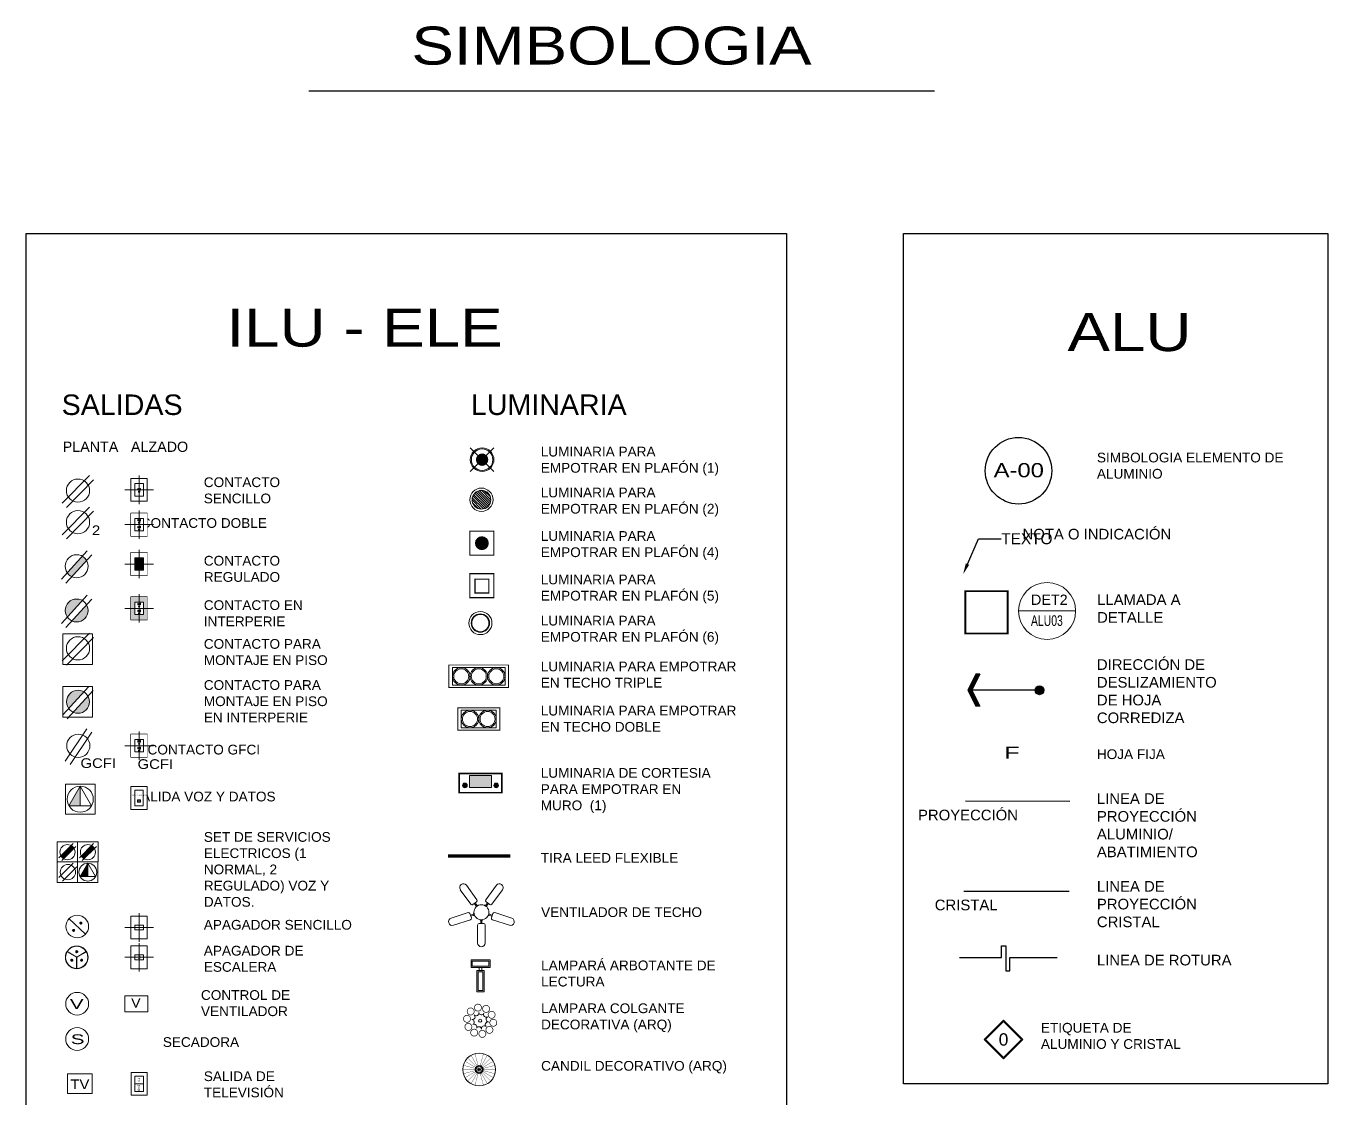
# Model space of a CAD drawing. Header units: metres. Extents: x 1769 to 3632, y 809 to 2652.
# Drawn here: x 1858.61 to 1865.46, y 1706.23 to 1711.87 of the extents above; entities that cross this region are included whole.
import ezdxf
from ezdxf import colors
from ezdxf.entities.mleader import LeaderData, LeaderLine
from ezdxf.enums import TextEntityAlignment as Align
from ezdxf.math import Vec2, Vec3

# ---------------------------------------------------------------- set-up
doc = ezdxf.new("R2010")
doc.units = ezdxf.units.M
doc.header["$LTSCALE"] = 10
doc.linetypes.add('HIDDEN', pattern=[9.525, 6.35, -3.175])
doc.linetypes.add('HIDDEN2', pattern=[4.7625, 3.175, -1.5875])
for name, color, linetype in [('A-ANNO-LABL', 3, 'Continuous'), ('A-ANNO-SIMB-ALU', 136, 'Continuous'), ('A-ANNO-TEXT', 3, 'Continuous'), ('A-PROJ+', 1, 'HIDDEN'), ('A_CRISTAL', 150, 'Continuous')]:
    doc.layers.add(name, color=color, linetype=linetype)
for name, color, linetype, lineweight in [('A-ANNO-SIMB-CALLOUT', 30, 'Continuous', 5), ('A-ANNO-SIMB-ELEC', 162, 'Continuous', 0), ('A-ANNO-SIMB-ETIQ', 144, 'Continuous', 0), ('TEXTO GENERAL', 255, 'Continuous', 0)]:
    doc.layers.add(name, color=color, linetype=linetype, lineweight=lineweight)
doc.styles.add('arial', font='arial.ttf')
doc.styles.add('Arial_3', font='arial.ttf', dxfattribs={"height": 0.05})
doc.styles.add('Arial_4', font='arial.ttf', dxfattribs={"width": 0.7, "height": 0.0625})
doc.styles.add('EJE', font='arial.ttf')
doc.styles.add('SANSERIF', font='sanss___.ttf', dxfattribs={"width": 1.2, "height": 0.15})
doc.styles.add('textos', font='arial.ttf')

# ---------------------------------------------------------------- blocks, each defined once
blk = doc.blocks.new('C2')
for p, q in [((-0.137, -0.11), (0.099, 0.132)), ((-0.1, -0.146), (0.136, 0.095))]:
    blk.add_line(p, q)
blk.add_circle((0, 0), 0.101)
blk = doc.blocks.new('apd')
for p, q in [((-0.115, -0.133), (0.073, 0.148)), ((-0.072, -0.162), (0.117, 0.118))]:
    blk.add_line(p, q)
blk.add_circle((0, 0), 0.101)
blk = doc.blocks.new('A$C433043B1')
blk.add_lwpolyline([(-0.129, -0.092), (0.135, -0.092), (0.135, 0.12), (-0.129, 0.12)], close=True)
at = {"style": 'arial', "width": 1.1}
blk.add_text('TV', height=0.104, rotation=360, dxfattribs=at).set_placement((-0.099, -0.044))
blk = doc.blocks.new('A$C270F3474')
at = {"layer": 'A-ANNO-SIMB-ELEC'}
blk.add_line((-0.0581, -0.0581), (0.0581, 0.0581), dxfattribs=at)
at = {"layer": 'A-ANNO-SIMB-ELEC', "const_width": 0.011}
for points in [[(-0.0326, 0.0271, 1), (-0.0216, 0.0271, 1)], [(0.0189, -0.0271, 1), (0.0299, -0.0271, 1)]]:
    blk.add_lwpolyline(points, format="xyb", close=True, dxfattribs=at)
at = {"layer": 'A-ANNO-SIMB-ELEC'}
blk.add_circle((0, 0), 0.0822, dxfattribs=at)
blk = doc.blocks.new('APAGADOR ESCALERA')
at = {"layer": 'A-ANNO-SIMB-ELEC'}
for p, q in [((-0.0003, 0.0002), (-0.0327, 0.0189)), ((0, 0.0007), (-0.0324, 0.0194)), ((-0.0003, 0.0002), (-0.0003, -0.0377)), ((0, 0.0007), (0.0324, 0.0194)), ((0.0003, 0.0002), (0.0327, 0.0189)), ((0.0003, 0.0002), (0.0003, -0.0377))]:
    blk.add_line(p, q, dxfattribs=at)
at = {"layer": 'A-ANNO-SIMB-ELEC', "const_width": 0.00511}
for points in [[(-0.0026, 0.0192, 1), (0.0026, 0.0192, 1)], [(-0.0153, -0.0118, 1), (-0.0179, -0.0074, 1)], [(0.0179, -0.0074, 1), (0.0153, -0.0118, 1)]]:
    blk.add_lwpolyline(points, format="xyb", close=True, dxfattribs=at)
at = {"layer": 'A-ANNO-SIMB-ELEC'}
for radius in [0.0383, 0.0377]:
    blk.add_circle((0, 0), radius, dxfattribs=at)
blk = doc.blocks.new('CONTROL VENTILADOR')
at = {"layer": 'A-ANNO-SIMB-ELEC'}
blk.add_circle((0, 0), 0.101, dxfattribs=at)
at = {"layer": 'A-ANNO-SIMB-ELEC', "style": 'SANSERIF', "width": 1.5}
blk.add_text('V', height=0.0867, rotation=0, dxfattribs=at).set_placement((0.004, -0.002), align=Align.MIDDLE_CENTER)
blk = doc.blocks.new('SECADORA')
at = {"layer": 'A-ANNO-SIMB-ELEC'}
blk.add_circle((0, 0), 0.101, dxfattribs=at)
at = {"layer": 'A-ANNO-SIMB-ELEC', "style": 'SANSERIF', "width": 1.5}
blk.add_text('S', height=0.0867, rotation=0, dxfattribs=at).set_placement((0.004, -0.002), align=Align.MIDDLE_CENTER)
blk = doc.blocks.new('CONTACTO EXTERIOR')
h = blk.add_hatch(color=256)
h.dxf.hatch_style = 1
h.paths.add_polyline_path([(-0.075, 0.0426, 0.129964), (-0.0862, 0, 0.546922), (0.036, -0.0783)])
h.paths.add_polyline_path([(-0.0436, 0.0744), (0.0704, -0.0498, 0.155084), (0.0862, 0, 0.579348)])
for p, q in [((0.1138, -0.097), (-0.0805, 0.1147)), ((0.0809, -0.1272), (-0.1134, 0.0845))]:
    blk.add_line(p, q)
blk.add_circle((0, 0), 0.0862)
blk = doc.blocks.new('T-ELE-75$0$MEP-CONTACTOS EN PISO')
h = blk.add_hatch(color=256)
h.dxf.hatch_style = 1
h.paths.add_polyline_path([(0.186, 0.105, 0.137566), (0.105, 0.186), (-0.186, -0.105, 0.137555), (-0.105, -0.186)])
for p, q in [((-0.291, 0.288), (0.286, 0.288)), ((-0.291, -0.276), (-0.291, 0.288)), ((-0.24, -0.159), (0.159, 0.24)), ((-0.159, -0.24), (0.24, 0.159)), ((0.286, 0.288), (0.286, -0.276)), ((0.286, -0.276), (-0.291, -0.276))]:
    blk.add_line(p, q)
blk.add_circle((0, 0), 0.213)
blk = doc.blocks.new('T-ELE-75$0$MEP-SALIDA DATOS EN PISO')
blk.add_hatch(color=256).paths.add_polyline_path([(0, 0.199), (0, -0.099), (-0.172, -0.099)])
for p, q in [((0.226, 0.227), (-0.227, 0.227)), ((-0.227, 0.227), (-0.227, -0.227)), ((0.226, -0.227), (0.226, 0.227)), ((-0.227, -0.227), (0.226, -0.227))]:
    blk.add_line(p, q)
for points in [[(0, 0.199), (-0.172, -0.099), (0.172, -0.099)], [(0, 0.199), (0, -0.099), (-0.172, -0.099)]]:
    blk.add_lwpolyline(points, close=True)
blk.add_circle((0, 0), 0.199)
blk = doc.blocks.new('SET')
at = {"layer": 'A-ANNO-SIMB-ELEC'}
for p, q in [((2265.1457, 1231.2585), (2265.2825, 1231.2585)), ((2265.1457, 1231.1509), (2265.1457, 1231.2585)), ((2265.1551, 1231.1766), (2265.2305, 1231.2521)), ((2265.1743, 1231.1574), (2265.2497, 1231.2329)), ((2265.2534, 1231.1509), (2265.1457, 1231.1509))]:
    blk.add_line(p, q, dxfattribs=at)
blk.add_ellipse((2265.2024, 1231.2048), major_axis=(0.0285, 0.0285), ratio=1, start_param=5.497787, end_param=11.780972, dxfattribs=at)
for name, p, xscale, yscale, zscale, rotation in [('T-ELE-75$0$MEP-CONTACTOS EN PISO', (2265.2001, 1231.3101), 0.1866455036059103, 0.1866455036059103, 0.1866455036059103, 0.002328767907075294), ('T-ELE-75$0$MEP-CONTACTOS EN PISO', (2265.3076, 1231.31), 0.1862989602048621, 0.1862989602048621, 0.1862989602048621, 0.002328767907075418), ('T-ELE-75$0$MEP-SALIDA DATOS EN PISO', (2265.3072, 1231.2047), 0.2370587145723445, 0.2370587145723445, 0.2370587145723445, 0.002328767907076469)]:
    blk.add_blockref(name, p, dxfattribs=dict(at, xscale=xscale, yscale=yscale, zscale=zscale, rotation=rotation))
blk = doc.blocks.new('CO1209BBNA')
h = blk.add_hatch()
h.set_pattern_fill('ANSI31', color=256, scale=0.15)
h.set_pattern_definition([(45, (0, 0), (-0.013258252, 0.013258252), [])])
h.paths.add_polyline_path([(-2.559, 24.169, 1), (-2.768, 24.169, 1)])
for radius in [0.129, 0.104]:
    blk.add_circle((-2.664, 24.169), radius)
blk = doc.blocks.new('RE 1044')
h = blk.add_hatch(color=256)
edge = h.paths.add_edge_path()
edge.add_arc((0, 0), 0.111, 0, 360)
edge = h.paths.add_edge_path(flags=17)
edge.add_arc((0, 0), 0.101, 0, 360)
h = blk.add_hatch(color=256)
edge = h.paths.add_edge_path()
edge.add_arc((0, 0), 0.0584, 270, 630)
for p, q in [((0.111, -0.111), (-0.111, 0.111)), ((-0.111, -0.111), (0.111, 0.111))]:
    blk.add_line(p, q)
for radius in [0.111, 0.101]:
    blk.add_circle((0, 0), radius)
blk = doc.blocks.new('venTecho')
at = {"color": 122}
for p, q in [((-0.298, 0.538), (-0.089, 0.25)), ((0.298, 0.538), (0.089, 0.25)), ((-0.42, 0.45), (-0.211, 0.162)), ((0.42, 0.45), (0.211, 0.162)), ((-0.096, 0.208), (-0.169, 0.156)), ((-0.141, 0.175), (-0.102, 0.121)), ((-0.123, 0.189), (-0.083, 0.134)), ((-0.111, 0.114), (-0.074, 0.141)), ((-0.106, 0.107), (-0.111, 0.114)), ((-0.069, 0.133), (-0.074, 0.141)), ((0.069, 0.133), (0.074, 0.141)), ((0.074, 0.141), (0.111, 0.114)), ((0.123, 0.189), (0.083, 0.134)), ((0.169, 0.156), (0.096, 0.208)), ((0.141, 0.175), (0.102, 0.121)), ((0.106, 0.107), (0.111, 0.114)), ((-0.604, -0.117), (-0.266, -0.007)), ((-0.558, -0.26), (-0.219, -0.15)), ((-0.228, -0.027), (-0.2, -0.112)), ((-0.217, -0.059), (-0.153, -0.038)), ((-0.211, -0.08), (-0.146, -0.059)), ((-0.148, -0.025), (-0.157, -0.027)), ((-0.143, -0.07), (-0.157, -0.027)), ((-0.134, -0.067), (-0.143, -0.07)), ((-0.075, -0.611), (-0.075, -0.255)), ((-0.045, -0.225), (0.045, -0.225)), ((-0.023, -0.149), (-0.023, -0.157)), ((0.023, -0.157), (-0.023, -0.157)), ((-0.011, -0.225), (-0.011, -0.157)), ((0.011, -0.225), (0.011, -0.157)), ((0.023, -0.149), (0.023, -0.157)), ((0.075, -0.611), (0.075, -0.255)), ((0.134, -0.067), (0.143, -0.07)), ((0.157, -0.027), (0.143, -0.07)), ((0.211, -0.08), (0.146, -0.059)), ((0.148, -0.025), (0.157, -0.027)), ((0.217, -0.059), (0.153, -0.038)), ((0.2, -0.112), (0.228, -0.027)), ((0.558, -0.26), (0.219, -0.15)), ((0.604, -0.117), (0.266, -0.007))]:
    blk.add_line(p, q, dxfattribs=at)
blk.add_circle((0, 0), 0.15, dxfattribs=at)
for centre, radius, start, end in [((-0.359, 0.494), 0.075, 36, 216), ((0.359, 0.494), 0.075, 324, 144), ((-0.186, 0.18), 0.03, 216, 306), ((-0.113, 0.233), 0.03, 306, 36), ((0.113, 0.233), 0.03, 144, 234), ((0.186, 0.18), 0.03, 234, 324), ((-0.581, -0.189), 0.075, 108, 288), ((-0.256, -0.036), 0.03, 18, 108), ((-0.229, -0.122), 0.03, 288, 18), ((-0.045, -0.255), 0.03, 90, 180), ((0.045, -0.255), 0.03, 0, 90), ((0.229, -0.122), 0.03, 162, 252), ((0.256, -0.036), 0.03, 72, 162), ((0.581, -0.189), 0.075, 252, 72), ((0, -0.611), 0.075, 180, 0)]:
    blk.add_arc(centre, radius, start, end, dxfattribs=at)
blk = doc.blocks.new('arbotante lectura')
h = blk.add_hatch(color=256)
h.dxf.hatch_style = 1
h.paths.add_polyline_path([(-0.05, -0.04), (0.05, -0.04), (0.05, 0), (-0.05, 0)])
h.paths.add_polyline_path([(-0.0435, -0.0335), (0.0435, -0.0335), (0.0435, -0.0066), (-0.0435, -0.0066)], flags=16)
h = blk.add_hatch(color=256)
h.dxf.hatch_style = 1
h.paths.add_polyline_path([(-0.0123, -0.0633), (0.0121, -0.0633), (0.0121, -0.1621), (-0.0123, -0.1621)], flags=16)
h.paths.add_polyline_path([(-0.0189, -0.0568), (0.0187, -0.0568), (0.0187, -0.1687), (-0.0189, -0.1687)])
for points in [[(-0.05, -0.04), (0.05, -0.04), (0.05, 0), (-0.05, 0)], [(-0.0435, -0.0335), (0.0435, -0.0335), (0.0435, -0.0066), (-0.0435, -0.0066)], [(-0.0189, -0.0568), (0.0187, -0.0568), (0.0187, -0.1687), (-0.0189, -0.1687)], [(-0.0123, -0.0633), (0.0121, -0.0633), (0.0121, -0.1621), (-0.0123, -0.1621)], [(-0.0067, -0.04), (0.0068, -0.04), (0.0068, -0.057), (-0.0067, -0.057)]]:
    blk.add_lwpolyline(points, close=True)
blk = doc.blocks.new('A$C21397824')
at = {"const_width": 0.005}
for points in [[(-0.0589, 0.054, -1), (-0.0585, 0.1068, -1)], [(-0.0002, 0.0707, -1), (0.0002, 0.1235, -1)], [(0.0585, 0.054, -1), (0.0589, 0.1068, -1)], [(-0.0952, 0.0041, -1), (-0.0948, 0.0569, -1)], [(0.0925, 0.0033, -1), (0.0929, 0.0561, -1)], [(-0.0948, -0.0577, 1), (-0.0952, -0.0049, 1)], [(-0.0589, -0.1076, -1), (-0.0585, -0.0548, -1)], [(-0.0002, -0.1267, -1), (0.0002, -0.0739, -1)], [(0.0589, -0.1076, 1), (0.0585, -0.0548, 1)], [(0.0952, -0.0577, 1), (0.0948, -0.0049, 1)]]:
    blk.add_lwpolyline(points, format="xyb", close=True, dxfattribs=at)
blk.add_circle((0, 0), 0.0119)
for centre, radius, start, end in [((-0.0528, 0.038), 0.0202, 249.96154, 38.03846), ((-0.0644, -0.0004), 0.0199, 285.20869, 76.43502), ((-0.0203, 0.062), 0.0203, 214.86223, 1.13777), ((0.0201, 0.0613), 0.0201, 179.3524, 326.92313), ((0.0525, 0.0378), 0.0201, 141.07687, 288.6476), ((0.0656, -0.0004), 0.0203, 106.86223, 253.13777), ((-0.0532, -0.039), 0.0203, 323.17814, 108.82186), ((-0.0203, -0.0629), 0.0203, 359.17814, 144.82186), ((0.0199, -0.0617), 0.0199, 31.56498, 182.79131), ((0.0528, -0.0388), 0.0202, 69.96154, 218.03846)]:
    blk.add_arc(centre, radius, start, end)
blk = doc.blocks.new('LUM')
h = blk.add_hatch()
h.set_pattern_fill('ANGLE', color=30, angle=9.0659)
h.set_pattern_definition([(360, (-18.323, 12.389), (4e-15, 6.985), [5.08, -1.905]), (90, (-18.323, 12.389), (-6.985, 5e-15), [5.08, -1.905])])
h.paths.add_polyline_path([(-0.097, 0, 1), (0.097, 0, 1)])
h.paths.add_polyline_path([(0.09, 0, -1), (-0.09, 0, -1)], flags=16)
h = blk.add_hatch(color=256)
h.dxf.hatch_style = 1
h.paths.add_polyline_path([(-0.097, 0, 1), (0.097, 0, 1)])
h.paths.add_polyline_path([(0.09, 0, -1), (-0.09, 0, -1)], flags=16)
for radius in [0.122, 0.0966, 0.0905]:
    blk.add_circle((0, 0), radius)
blk = doc.blocks.new('OU2009BC')
for points in [[(-0.312, -0.126, 1), (-0.231, -0.126, 1)], [(0.312, -0.126, -1), (0.231, -0.126, -1)]]:
    blk.add_hatch(color=256).paths.add_polyline_path(points)
h = blk.add_hatch(color=256)
h.set_gradient(color1=(16, 86, 137), one_color=1, tint=1, name='HEMISPHERICAL')
h.paths.add_polyline_path([(0.192, -0.091), (-0.192, -0.091), (-0.192, -0.298), (0.192, -0.298)])
at = {"const_width": 0.027}
blk.add_lwpolyline([(-0.372, 0), (0.372, 0), (0.372, -0.333), (-0.372, -0.333)], close=True, dxfattribs=at)
blk.add_lwpolyline([(-0.192, -0.091), (0.192, -0.091), (0.192, -0.298), (-0.192, -0.298)], close=True)
for centre in [(-0.272, -0.126), (0.272, -0.126)]:
    blk.add_circle(centre, 0.0405)
blk = doc.blocks.new('L3')
at = {"const_width": 0.01}
blk.add_lwpolyline([(195.864, -63.34), (196.492, -63.34), (196.492, -63.577), (195.864, -63.577)], close=True, dxfattribs=at)
blk.add_lwpolyline([(195.901, -63.366), (196.455, -63.366), (196.455, -63.551), (195.901, -63.551)], close=True)
for centre, radius in [((195.994, -63.459), 0.0923), ((195.994, -63.459), 0.0793), ((196.178, -63.459), 0.0923), ((196.178, -63.459), 0.0793), ((196.363, -63.459), 0.0923), ((196.363, -63.459), 0.0793)]:
    blk.add_circle(centre, radius)
blk = doc.blocks.new('L2')
at = {"const_width": 0.01}
blk.add_lwpolyline([(195.346, -63.34), (195.789, -63.34), (195.789, -63.577), (195.346, -63.577)], close=True, dxfattribs=at)
blk.add_lwpolyline([(195.383, -63.366), (195.752, -63.366), (195.752, -63.551), (195.383, -63.551)], close=True)
for centre, radius in [((195.475, -63.459), 0.0923), ((195.475, -63.459), 0.0793), ((195.66, -63.459), 0.0923), ((195.66, -63.459), 0.0793)]:
    blk.add_circle(centre, radius)
blk = doc.blocks.new('LAMDEC02')
at = {"linetype": 'Continuous', "const_width": 0.002}
for points in [[(130.8884, 1.6488), (131.051, 1.4862)], [(130.8884, 1.4862), (131.051, 1.6488)], [(130.9122, 1.6671), (131.0272, 1.4679)], [(130.9122, 1.4679), (131.0272, 1.6671)], [(130.94, 1.6786), (130.9995, 1.4564)], [(130.94, 1.4564), (130.9995, 1.6786)], [(130.8547, 1.5675), (131.0847, 1.5675)], [(130.8547, 1.5675), (131.0847, 1.5675)], [(130.8586, 1.5377), (131.0808, 1.5973)], [(130.8586, 1.5973), (131.0808, 1.5377)], [(130.8701, 1.51), (131.0693, 1.625)], [(130.8701, 1.625), (131.0693, 1.51)]]:
    blk.add_lwpolyline(points, dxfattribs=at)
at = {"linetype": 'Continuous'}
for radius in [0.115, 0.0275, 0.0225]:
    blk.add_circle((130.9697, 1.5675), radius, dxfattribs=at)
blk = doc.blocks.new('TOMACORRIENTE DUPLEX')
at = {"linetype": 'ByBlock', "ltscale": 0.02}
blk.add_lwpolyline([(0.06, -0.043), (0.06, 0.043), (-0.06, 0.043), (-0.06, -0.043)], close=True, dxfattribs=at)
blk.add_wipeout([(0.06, -0.043), (0.06, 0.043), (-0.06, 0.043), (-0.06, -0.043)], dxfattribs=at)
at = {"color": 8, "linetype": 'HIDDEN', "ltscale": 0.005}
for p, q in [((0, -0.075), (0, 0.075)), ((0.075, 0), (-0.075, 0))]:
    blk.add_line(p, q, dxfattribs=at)
at = {"linetype": 'ByBlock', "ltscale": 0.02}
for p, q in [((-0.028, 0.003), (-0.0252, 0.003)), ((-0.028, -0.003), (-0.028, 0.003)), ((0.0077, 0.003), (0.0105, 0.003)), ((0.0077, -0.003), (0.0077, 0.003)), ((-0.028, -0.003), (-0.0252, -0.003)), ((0.0077, -0.003), (0.0105, -0.003))]:
    blk.add_line(p, q, dxfattribs=at)
for points in [[(-0.033, -0.0235), (0.033, -0.0235), (0.033, 0.0235), (-0.033, 0.0235)], [(-0.0174, 0.0075), (-0.0174, 0.005), (-0.0081, 0.005), (-0.0081, 0.0075)], [(0.0183, 0.0075), (0.0183, 0.005), (0.0276, 0.005), (0.0276, 0.0075)], [(-0.0164, -0.0075), (-0.0164, -0.005), (-0.0091, -0.005), (-0.0091, -0.0075)], [(0.0193, -0.0075), (0.0193, -0.005), (0.0266, -0.005), (0.0266, -0.0075)]]:
    blk.add_lwpolyline(points, close=True, dxfattribs=at)
for centre in [(-0.0252, 0), (0.0105, 0)]:
    blk.add_arc(centre, 0.003, 270, 90, dxfattribs=at)
blk = doc.blocks.new('CONTACTO SENCILLO')
at = {"linetype": 'ByBlock', "ltscale": 0.02}
blk.add_wipeout([(2262.591, 1234.8437), (2262.677, 1234.8437), (2262.677, 1234.7237), (2262.591, 1234.7237)], dxfattribs=at).translate(0, 0, 0)
at = {"color": 8, "linetype": 'HIDDEN', "ltscale": 0.005}
for p, q in [((2262.634, 1234.8587, 0), (2262.634, 1234.7087, 0)), ((2262.559, 1234.7837, 0), (2262.709, 1234.7837, 0))]:
    blk.add_line(p, q, dxfattribs=at)
at = {"linetype": 'ByBlock', "ltscale": 0.02}
for p, q in [((2262.631, 1234.7717, 0), (2262.631, 1234.7745, 0)), ((2262.631, 1234.7717, 0), (2262.637, 1234.7717, 0)), ((2262.637, 1234.7717, 0), (2262.637, 1234.7745, 0))]:
    blk.add_line(p, q, dxfattribs=at)
at = {"linetype": 'ByBlock', "ltscale": 0.02, "elevation": 0}
for points in [[(2262.591, 1234.8437), (2262.677, 1234.8437), (2262.677, 1234.7237), (2262.591, 1234.7237)], [(2262.6105, 1234.7507), (2262.6105, 1234.8167), (2262.6575, 1234.8167), (2262.6575, 1234.7507)], [(2262.6265, 1234.7833), (2262.6289, 1234.7833), (2262.6289, 1234.7906), (2262.6265, 1234.7906)], [(2262.6415, 1234.7823), (2262.639, 1234.7823), (2262.639, 1234.7916), (2262.6415, 1234.7916)]]:
    blk.add_lwpolyline(points, close=True, dxfattribs=at)
at = {"linetype": 'ByBlock', "ltscale": 0.02}
blk.add_arc((2262.634, 1234.7745, 0), 0.003, 360, 180, dxfattribs=at)
blk = doc.blocks.new('APAGADOR SENCILLO')
at = {"linetype": 'ByBlock', "ltscale": 0.02}
blk.add_wipeout([(2225.1391, 1005.2457), (2225.2251, 1005.2457), (2225.2251, 1005.1257), (2225.1391, 1005.1257)], dxfattribs=at).translate(0, 0, 0)
at = {"color": 8, "linetype": 'HIDDEN', "ltscale": 0.005}
for p, q in [((2225.1821, 1005.2607, 0), (2225.1821, 1005.1107, 0)), ((2225.1071, 1005.1857, 0), (2225.2571, 1005.1857, 0))]:
    blk.add_line(p, q, dxfattribs=at)
at = {"linetype": 'ByBlock', "ltscale": 0.02, "elevation": 0}
for points in [[(2225.1391, 1005.2457), (2225.2251, 1005.2457), (2225.2251, 1005.1257), (2225.1391, 1005.1257)], [(2225.1586, 1005.1727), (2225.1586, 1005.1987), (2225.2056, 1005.1987), (2225.2056, 1005.1727)]]:
    blk.add_lwpolyline(points, close=True, dxfattribs=at)
blk = doc.blocks.new('SALIDA TV')
blk.add_wipeout([(128.1849, -3.8585), (128.3049, -3.8585), (128.3049, -3.9435), (128.1849, -3.9435)])
blk.add_line((128.2449, -3.9234), (128.2449, -3.8785))
for points in [[(128.1849, -3.9435), (128.1849, -3.8585), (128.3049, -3.8585), (128.3049, -3.9435)], [(128.2041, -3.8785), (128.2857, -3.8785), (128.2857, -3.9234), (128.2041, -3.9234)]]:
    blk.add_lwpolyline(points, close=True)
at = {"style": 'arial'}
for s, p in [('TV', (128.2141, -3.908)), ('DVD', (128.2501, -3.908))]:
    blk.add_text(s, height=0.01158, dxfattribs=at).set_placement(p)
blk = doc.blocks.new('CONTACTO REGULADO')
at = {"layer": 'A-ANNO-SIMB-ELEC'}
h = blk.add_hatch(color=256, dxfattribs=at)
h.dxf.hatch_style = 1
h.paths.add_polyline_path([(2262.3411, 1234.7748, 0.131819), (2262.3191, 1234.797), (2262.2393, 1234.7101, 0.131819), (2262.2634, 1234.6901)])
for p, q in [((2262.209, 1234.677, 0), (2262.3449, 1234.8252, 0)), ((2262.232, 1234.6559, 0), (2262.368, 1234.8041, 0))]:
    blk.add_line(p, q, dxfattribs=at)
blk.add_circle((2262.2886, 1234.7449, 0), 0.0604, dxfattribs=at)
blk = doc.blocks.new('CONT REGULADO ALZ')
at = {"layer": 'A-ANNO-SIMB-ELEC', "xscale": -1, "rotation": 270}
blk.add_blockref('TOMACORRIENTE DUPLEX', (2262.6176, 1234.7565, 0), dxfattribs=at)
at = {"layer": 'A-ANNO-SIMB-ELEC'}
h = blk.add_hatch(color=256, dxfattribs=at)
h.dxf.hatch_style = 1
h.paths.add_polyline_path([(2262.6411, 1234.7895), (2262.5941, 1234.7895), (2262.5941, 1234.7235), (2262.6411, 1234.7235)])
h.paths.add_polyline_path([(2262.6251, 1234.7483), (2262.6251, 1234.739), (2262.6226, 1234.739), (2262.6226, 1234.7483)], flags=16)
h.paths.add_polyline_path([(2262.6206, 1234.7642), (2262.6146, 1234.7642), (2262.6146, 1234.767, -1), (2262.6206, 1234.767)], flags=16)
h.paths.add_polyline_path([(2262.6251, 1234.7747), (2262.6226, 1234.7747), (2262.6226, 1234.7841), (2262.6251, 1234.7841)], flags=16)
h.paths.add_polyline_path([(2262.6126, 1234.7473), (2262.6126, 1234.74), (2262.6101, 1234.74), (2262.6101, 1234.7473)], flags=16)
h.paths.add_polyline_path([(2262.6126, 1234.7757), (2262.6101, 1234.7757), (2262.6101, 1234.7831), (2262.6126, 1234.7831)], flags=16)
h.paths.add_polyline_path([(2262.6206, 1234.7312), (2262.6206, 1234.7284), (2262.6146, 1234.7284), (2262.6146, 1234.7312, -1)], flags=16)
blk = doc.blocks.new('CONTACTO EXTERIOR ALZ')
at = {"layer": 'A-ANNO-SIMB-ELEC', "xscale": -1, "rotation": 270}
blk.add_blockref('TOMACORRIENTE DUPLEX', (2262.6176, 1234.5231, 0), dxfattribs=at)
at = {"layer": 'A-ANNO-SIMB-ELEC'}
h = blk.add_hatch(color=256, dxfattribs=at)
h.dxf.hatch_style = 1
h.paths.add_polyline_path([(2262.6606, 1234.5831), (2262.5746, 1234.5831), (2262.5746, 1234.4631), (2262.6606, 1234.4631)])
h.paths.add_polyline_path([(2262.5941, 1234.4901), (2262.5941, 1234.5561), (2262.6411, 1234.5561), (2262.6411, 1234.4901)], flags=16)
h.paths.add_polyline_path([(2262.6206, 1234.495), (2262.6146, 1234.495), (2262.6146, 1234.4979, -1), (2262.6206, 1234.4979)], flags=0)
h.paths.add_polyline_path([(2262.6251, 1234.5056), (2262.6226, 1234.5056), (2262.6226, 1234.5149), (2262.6251, 1234.5149)], flags=0)
h.paths.add_polyline_path([(2262.6126, 1234.5066), (2262.6101, 1234.5066), (2262.6101, 1234.5139), (2262.6126, 1234.5139)], flags=0)
h.paths.add_polyline_path([(2262.6206, 1234.5308), (2262.6146, 1234.5308), (2262.6146, 1234.5336, -1), (2262.6206, 1234.5336)], flags=0)
h.paths.add_polyline_path([(2262.6251, 1234.5413), (2262.6226, 1234.5413), (2262.6226, 1234.5507), (2262.6251, 1234.5507)], flags=0)
h.paths.add_polyline_path([(2262.6126, 1234.5423), (2262.6101, 1234.5423), (2262.6101, 1234.5497), (2262.6126, 1234.5497)], flags=0)
blk = doc.blocks.new('CONT PISO')
at = {"layer": 'A-ANNO-SIMB-ELEC', "elevation": 0}
blk.add_lwpolyline([(2262.2168, 1234.389), (2262.3723, 1234.389), (2262.3723, 1234.2288), (2262.2168, 1234.2288)], close=True, dxfattribs=at)
at = {"layer": 'A-ANNO-SIMB-ELEC', "xscale": 0.6042367477575136, "yscale": 0.6042367477575136, "zscale": 0.6042367477575136}
blk.add_blockref('C2', (2262.2959, 1234.313, 0), dxfattribs=at)
blk = doc.blocks.new('CONT PISO EXT')
at = {"layer": 'A-ANNO-SIMB-ELEC', "elevation": 0}
blk.add_lwpolyline([(2262.2167, 1234.1118), (2262.3723, 1234.1118), (2262.3723, 1233.9517), (2262.2167, 1233.9517)], close=True, dxfattribs=at)
at = {"layer": 'A-ANNO-SIMB-ELEC', "xscale": -0.7, "yscale": 0.7, "zscale": 0.7, "rotation": 3.714455143466466e-07}
blk.add_blockref('CONTACTO EXTERIOR', (2262.296, 1234.0318, 0), dxfattribs=at)
blk = doc.blocks.new('salida tel')
blk.add_wipeout([(122.1231, -16.7556), (122.2081, -16.7556), (122.2081, -16.8756), (122.1231, -16.8756)])
for points in [[(122.1231, -16.7556), (122.2081, -16.7556), (122.2081, -16.8756), (122.1231, -16.8756)], [(122.1881, -16.7748), (122.1881, -16.8565), (122.1432, -16.8565), (122.1432, -16.7748)]]:
    blk.add_lwpolyline(points, close=True)
at = {"elevation": 0}
for points in [[(122.1581, -16.8251), (122.1581, -16.8378), (122.1732, -16.8378), (122.1732, -16.8251)], [(122.1581, -16.8251), (122.1581, -16.8378), (122.1613, -16.8378), (122.1613, -16.8251)], [(122.1732, -16.8251), (122.1732, -16.8378), (122.17, -16.8378), (122.17, -16.8251)]]:
    blk.add_lwpolyline(points, close=True, dxfattribs=at)
at = {"style": 'arial'}
blk.add_text('VOZ Y DATOS', height=0.008107, rotation=360, dxfattribs=at).set_placement((122.1297, -16.8054, 0))
blk = doc.blocks.new('PLAFON')
at = {"layer": 'A-ANNO-SIMB-ELEC', "linetype": 'ByBlock'}
h = blk.add_hatch(color=256, dxfattribs=at)
edge = h.paths.add_edge_path()
edge.add_arc((2264.4207, 1234.8661), 0.0365, 270, 630)
at = {"layer": 'A-ANNO-SIMB-ELEC', "linetype": 'ByBlock', "const_width": 0.006}
blk.add_lwpolyline([(2264.3575, 1234.9293), (2264.3575, 1234.803), (2264.4838, 1234.803), (2264.4838, 1234.9293)], close=True, dxfattribs=at)
blk = doc.blocks.new('DESLIZ HOJA ALUÇ')
h = blk.add_hatch(color=256)
edge = h.paths.add_edge_path()
edge.add_line((2267.3537, 1234.0692), (2267.3537, 1234.1157))
edge.add_ellipse((2267.3537, 1234.0925), major_axis=(-0.0164, 0.0164), ratio=1, start_angle=135, end_angle=315, ccw=False)
edge = h.paths.add_edge_path()
edge.add_line((2267.3537, 1234.1157), (2267.3537, 1234.0692))
edge.add_ellipse((2267.3537, 1234.0925), major_axis=(-0.0164, -0.0164), ratio=1, start_angle=-135, end_angle=45, ccw=False)
for p, q in [((2267.0197, 1234.1769), (2266.9775, 1234.0925)), ((2267.0408, 1234.1769), (2266.9986, 1234.0925)), ((2267.0408, 1234.1769), (2267.0197, 1234.1769)), ((2267.354, 1234.0925), (2266.9762, 1234.0925)), ((2266.9775, 1234.0925), (2267.0197, 1234.0081)), ((2266.9986, 1234.0925), (2267.0408, 1234.0081)), ((2267.0408, 1234.0081), (2267.0197, 1234.0081))]:
    blk.add_line(p, q)
blk.add_circle((2267.3537, 1234.0925), 0.0233)
for points in [[(2267.0408, 1234.1769), (2266.9986, 1234.0925), (2267.0197, 1234.1769), (2266.9775, 1234.0925)], [(2267.0408, 1234.0081), (2266.9986, 1234.0925), (2267.0197, 1234.0081), (2266.9775, 1234.0925)]]:
    blk.add_solid(points)
blk = doc.blocks.new('VIDRIO')
blk.add_wipeout([(-0.125, 0.212), (-0.337, 0), (-0.125, -0.212), (0.087, 0)])
for points in [[(-0.125, 0.212), (-0.337, 0), (-0.125, -0.212), (0.087, 0)], [(-0.125, 0.198), (-0.323, 0), (-0.125, -0.198), (0.073, 0)]]:
    blk.add_lwpolyline(points, close=True)
at = {"style": 'arial'}
blk.add_attdef('0', text='', height=0.136, dxfattribs=at).set_placement((-0.125, 0), align=Align.MIDDLE_CENTER)
blk = doc.blocks.new('Vista de diseño - Llamada métrica-1141-ALU402 - PLANTA AMPLIACIÓN BARANDAL')
at = {"layer": 'A-ANNO-SIMB-CALLOUT'}
blk.add_line((-0.006, 0), (0.006, 0), dxfattribs=at)
for start, end in [(360, 180), (180, 360)]:
    blk.add_arc((0, 0), 0.006, start, end, dxfattribs=at)

msp = doc.modelspace()

# ---------------------------------------------------------------- linework, layer by layer
msp.add_lwpolyline([(1860.1008, 1711.5342), (1863.3916, 1711.5342)])
for points in [[(1858.6132, 1710.7837), (1862.6136, 1710.7837), (1862.6136, 1700.9174), (1858.6132, 1700.9174)], [(1863.229, 1710.7837), (1865.4622, 1710.7837), (1865.4622, 1706.3108), (1863.229, 1706.3108)]]:
    msp.add_lwpolyline(points, close=True)
at = {"layer": 'A-ANNO-LABL'}
msp.add_lwpolyline([(1863.5246, 1706.9744), (1863.7439, 1706.9744), (1863.7439, 1707.0354), (1863.7682, 1707.0354), (1863.7682, 1706.9041), (1863.7885, 1706.9041), (1863.7885, 1706.9744), (1864.0379, 1706.9744)], dxfattribs=at)
at = {"layer": 'A-ANNO-SIMB-ALU'}
msp.add_circle((1863.8344, 1709.5352, 0), 0.175, dxfattribs=at)
at = {"layer": 'A-ANNO-SIMB-CALLOUT', "linetype": 'HIDDEN2', "ltscale": 0.01, "const_width": 0.01}
msp.add_lwpolyline([(1863.777, 1708.9019), (1863.5548, 1708.9019), (1863.5548, 1708.679), (1863.777, 1708.679)], close=True, dxfattribs=at)
at = {"layer": 'A-ANNO-SIMB-ELEC', "linetype": 'ByBlock', "const_width": 0.006}
msp.add_lwpolyline([(1860.9482, 1708.9936), (1860.9482, 1708.8673), (1861.0744, 1708.8673), (1861.0744, 1708.9936)], close=True, dxfattribs=at)
at = {"layer": 'A-ANNO-SIMB-ELEC', "linetype": 'ByBlock', "const_width": 0.006, "elevation": 0}
msp.add_lwpolyline([(1860.9747, 1708.9651), (1860.9747, 1708.8919), (1861.0479, 1708.8919), (1861.0479, 1708.9651)], close=True, dxfattribs=at)
at = {"layer": 'A-ANNO-SIMB-ELEC', "linetype": 'HIDDEN2', "ltscale": 0.01, "const_width": 0.0175, "elevation": 0, "flags": 128}
msp.add_lwpolyline([(1860.8337, 1707.5091), (1861.1617, 1707.5091)], dxfattribs=at)
at = {"layer": 'A-ANNO-SIMB-ELEC', "elevation": 0}
msp.add_lwpolyline([(1859.1334, 1706.6888), (1859.1334, 1706.7738), (1859.2534, 1706.7738), (1859.2534, 1706.6888)], close=True, dxfattribs=at)
at = {"layer": 'A-PROJ+', "linetype": 'HIDDEN', "ltscale": 0.01}
msp.add_line((1864.1037, 1707.7955), (1863.5556, 1707.7972), dxfattribs=at)
at = {"layer": 'A_CRISTAL', "ltscale": 0.03, "elevation": 0}
msp.add_lwpolyline([(1863.5458, 1707.3243), (1864.1001, 1707.3243)], dxfattribs=at)

# ---------------------------------------------------------------- block references
at = {"layer": 'A-ANNO-SIMB-ALU'}
msp.add_blockref('DESLIZ HOJA ALUÇ', (-403.4094, 474.288), dxfattribs=at)
at = {"layer": 'A-ANNO-SIMB-CALLOUT', "xscale": 24.99999999999999, "yscale": 24.99999999999999, "zscale": 24.99999999999999}
msp.add_blockref('Vista de diseño - Llamada métrica-1141-ALU402 - PLANTA AMPLIACIÓN BARANDAL', (1863.9845, 1708.7976), dxfattribs=at)
at = {"layer": 'A-ANNO-SIMB-ELEC'}
for name, p, xscale, yscale, zscale in [('RE 1044', (1861.0124, 1709.5934, 0), 0.5599999999999999, 0.5599999999999999, 0.5599999999999999), ('C2', (1858.8865, 1709.4307, 0), 0.6042367477575136, 0.6042367477575136, 0.6042367477575136), ('C2', (1858.8865, 1709.2647, 0), 0.6042367477575136, 0.6042367477575136, 0.6042367477575136), ('LUM', (1861.0033, 1708.7339, 0), 0.5, 0.5, 0.5), ('L3', (1762.9058, 1740.1832, 0), 0.5, 0.5, 0.5), ('L2', (1763.2111, 1739.9587, 0), 0.5, 0.5, 0.5), ('apd', (1858.8882, 1708.0882, 0), 0.6041700000492088, 0.6041700000492088, 0.6041700000492088), ('venTecho', (1861.0087, 1707.2126, 0), 0.2639622283572418, 0.2639622283572418, 0.2639622283572418), ('SECADORA', (1858.8822, 1706.546, -117.782), 0.5949999999999982, 0.5949999999999982, 0.5949999999999982), ('LAMDEC02', (1762.7866, 1705.21), 0.7498719956956316, 0.7498719956956316, 0.7498719956956316), ('A$C433043B1', (1858.8949, 1706.3036, 0), 0.4899999999999999, 0.4899999999999999, 0.4899999999999999)]:
    msp.add_blockref(name, p, dxfattribs=dict(at, xscale=xscale, yscale=yscale, zscale=zscale))
for name, p, xscale, yscale, zscale, rotation in [('CO1209BBNA', (1872.4631, 1710.6453, 0), 0.4739203525909037, 0.4739203525909037, 0.4739203525909037, 90.00000037144544), ('CONTACTO EXTERIOR', (1858.8792, 1708.8001, 0), -0.7, 0.7, 0.7, 3.714455143466466e-07), ('T-ELE-75$0$MEP-SALIDA DATOS EN PISO', (1858.8985, 1707.8074), 0.3450813078705297, 0.3450813078705297, 0.3450813078705297, 0.002328767907076469), ('A$C270F3474', (1858.8827, 1707.1375, 0), 0.7250137278934204, 0.7250137278934204, 0.7250137278934204, 91.81536828499158), ('APAGADOR ESCALERA', (1858.8799, 1706.9754, 0), 1.555555555546326, 1.555555555546326, 1.555555555546326, 3.714455207576442e-07), ('CONTROL VENTILADOR', (1858.8822, 1706.7313, -117.782), -0.595, 0.595, 0.595, 3.714455143466466e-07), ('A$C21397824', (1861.0024, 1706.642, 0), 0.7, 0.7, 0.7, 297.4809740609414)]:
    msp.add_blockref(name, p, dxfattribs=dict(at, xscale=xscale, yscale=yscale, zscale=zscale, rotation=rotation))
for name, p in [('PLAFON', (-403.4094, 474.288)), ('CONTACTO REGULADO', (-403.4094, 474.288)), ('CONT PISO', (-403.4094, 474.288)), ('CONT PISO EXT', (-403.4094, 474.288)), ('SET', (-406.369, 476.2188, 0))]:
    msp.add_blockref(name, p, dxfattribs=at)
at = {"layer": 'A-ANNO-SIMB-ELEC', "linetype": 'Continuous', "xscale": 0.3025098712730058, "yscale": 0.3025098712730058, "zscale": 0.3025098712730058, "rotation": 180.0003458192581}
msp.add_blockref('OU2009BC', (1861.0042, 1707.8415), dxfattribs=at)
at = {"layer": 'A-ANNO-SIMB-ELEC', "xscale": -1, "rotation": 3.714455143466466e-07}
msp.add_blockref('arbotante lectura', (1861.0041, 1706.9624, 0), dxfattribs=at)

# ---------------------------------------------------------------- texts
at = {"layer": 'A-ANNO-SIMB-ALU', "style": 'EJE', "width": 1.2}
msp.add_text('A-00', height=0.07464, rotation=359.97818, dxfattribs=at).set_placement((1863.8357, 1709.5382, 0), align=Align.MIDDLE_CENTER)
at = {"layer": 'A-ANNO-SIMB-ALU', "style": 'SANSERIF', "width": 1.5}
msp.add_text('F', height=0.064, rotation=359.99834, dxfattribs=at).set_placement((1863.7587, 1708.0201))
at = {"layer": 'A-ANNO-SIMB-CALLOUT', "attachment_point": 1}
for s, insert, char_height, width, style in [('DET2', (1863.8998, 1708.8837), 0.054, 0.124101, 'Arial_3'), ('ALU03', (1863.8997, 1708.7748), 0.0561, 0.346329, 'Arial_4')]:
    msp.add_mtext(s, dxfattribs=dict(at, insert=insert, char_height=char_height, width=width, style=style))
at = {"layer": 'A-ANNO-SIMB-ELEC', "style": 'arial', "width": 1.1}
for s, height, rotation, p in [('2', 0.051, 0, (1858.9598, 1709.1964, 0)), ('GCFI', 0.05095, 0, (1858.8996, 1707.9716, 0)), ('V', 0.0491, 360, (1859.1659, 1706.7113, 0))]:
    msp.add_text(s, height=height, rotation=rotation, dxfattribs=at).set_placement(p)
at = {"layer": 'A-PROJ+', "ltscale": 0.03, "insert": (1863.5686, 1707.7236), "char_height": 0.056, "attachment_point": 5, "style": 'arial'}
msp.add_mtext('\\pxql;PROYECCIÓN', dxfattribs=at)
at = {"layer": 'A_CRISTAL', "ltscale": 0.03, "insert": (1863.5589, 1707.2506), "char_height": 0.056, "attachment_point": 5, "style": 'arial'}
msp.add_mtext('\\pxql;CRISTAL', dxfattribs=at)
at = {"layer": 'TEXTO GENERAL', "color": 7, "ltscale": 2.5, "style": 'textos'}
for s, height, p in [('SALIDAS ', 0.1078, (1858.8006, 1709.8285, 0)), ('LUMINARIA', 0.1078, (1860.9531, 1709.8285, 0)), ('PLANTA ', 0.0539, (1858.806, 1709.6344, 0)), ('ALZADO', 0.0539, (1859.1649, 1709.6344, 0))]:
    msp.add_text(s, height=height, rotation=360, dxfattribs=at).set_placement(p)
at = {"layer": 'TEXTO GENERAL', "char_height": 0.2, "attachment_point": 2, "style": 'SANSERIF'}
for s, insert, width in [('SIMBOLOGIA', (1861.693, 1711.8716), 2.476229), ('ILU - ELE', (1860.3942, 1710.388), 2.20818), ('ALU', (1864.4179, 1710.3647), 0.925254)]:
    msp.add_mtext(s, dxfattribs=dict(at, insert=insert, width=width))
at = {"layer": 'TEXTO GENERAL', "linetype": 'Continuous', "char_height": 0.0512, "attachment_point": 8, "rotation": 359.99834, "style": 'arial'}
for s, insert, width in [('\\pxql;LUMINARIA PARA EMPOTRAR EN PLAFÓN (1)', (1861.8119, 1709.5095), 0.982102), ('\\pxql;SIMBOLOGIA ELEMENTO DE ALUMINIO', (1864.7377, 1709.493), 0.982102), ('\\pxql;CONTACTO SENCILLO', (1859.7893, 1709.3631), 0.481927), ('\\pxql;LUMINARIA PARA EMPOTRAR EN PLAFÓN (2)', (1861.8119, 1709.2944), 0.982102), ('\\pxql;LUMINARIA PARA EMPOTRAR EN PLAFÓN (4)', (1861.8119, 1709.0656), 0.982102), ('\\pxql;CONTACTO REGULADO', (1859.9141, 1708.9501), 0.731441), ('\\pxql;LUMINARIA PARA EMPOTRAR EN PLAFÓN (5)', (1861.8119, 1708.8369), 0.982102), ('\\pxql;CONTACTO EN INTERPERIE', (1859.9141, 1708.7173), 0.731441), ('\\pxql;LUMINARIA PARA EMPOTRAR EN PLAFÓN (6)', (1861.8119, 1708.6204), 0.982102), ('\\pxql;CONTACTO PARA MONTAJE EN PISO', (1859.9141, 1708.5125), 0.731441), ('\\pxql;LUMINARIA PARA EMPOTRAR EN TECHO TRIPLE', (1861.8465, 1708.3942), 1.051348), ('\\pxql;CONTACTO PARA MONTAJE EN PISO EN INTERPERIE', (1859.9141, 1708.2117), 0.731441), ('\\pxql;LUMINARIA PARA EMPOTRAR EN TECHO DOBLE', (1861.8431, 1708.1617), 1.044427), ('\\pxql;HOJA FIJA', (1864.4704, 1708.0178), 0.447598), ('\\pxql;LUMINARIA DE CORTESIA PARA EMPOTRAR EN MURO  (1)', (1861.7713, 1707.7341), 0.900956), ('\\pxql;SET DE SERVICIOS ELECTRICOS (1 NORMAL, 2 REGULADO) VOZ Y DATOS.', (1859.9141, 1707.241), 0.731441), ('\\pxql;TIRA LEED FLEXIBLE', (1861.7957, 1707.4733), 0.949675), ('\\pxql;VENTILADOR DE TECHO', (1861.8119, 1707.1868), 0.97819), ('\\pxql;APAGADOR SENCILLO', (1859.954, 1707.1204), 0.811303), ('\\pxql;APAGADOR DE ESCALERA', (1859.8388, 1706.8988), 0.580824), ('\\pxql;LAMPARÁ ARBOTANTE DE LECTURA', (1861.8119, 1706.8215), 0.97819), ('\\pxql;CONTROL DE VENTILADOR', (1859.7881, 1706.6656), 0.509169), ('\\pxql;LAMPARA COLGANTE DECORATIVA (ARQ)', (1861.8119, 1706.5812), 0.97819), ('\\pxql;ETIQUETA DE ALUMINIO Y CRISTAL', (1864.3597, 1706.4933), 0.81505), ('\\pxql;CANDIL DECORATIVO (ARQ)', (1861.8119, 1706.3637), 0.97819), ('\\pxql;SALIDA DE TELEVISIÓN', (1859.7987, 1706.2383), 0.500787)]:
    msp.add_mtext(s, dxfattribs=dict(at, insert=insert, width=width))
for s, insert in [('\\pxql;CONTACTO DOBLE', (1859.5484, 1709.234)), ('\\pxql;CONTACTO GFCI', (1859.5484, 1708.0419)), ('\\pxql;SALIDA VOZ Y DATOS', (1859.5484, 1707.795)), ('\\pxql;SECADORA', (1859.5335, 1706.5035))]:
    msp.add_mtext(s, dxfattribs=dict(at, insert=insert))
at = {"layer": 'TEXTO GENERAL', "linetype": 'ByBlock', "insert": (1864.2466, 1709.2013), "char_height": 0.056, "attachment_point": 5, "style": 'arial'}
msp.add_mtext('\\pxql;NOTA O INDICACIÓN', dxfattribs=at)
at = {"layer": 'TEXTO GENERAL', "color": 7, "linetype": 'ByBlock', "insert": (1864.5914, 1708.8104), "char_height": 0.056, "width": 0.687235, "attachment_point": 5, "style": 'arial'}
msp.add_mtext('\\pxql;LLAMADA A DETALLE', dxfattribs=at)
at = {"layer": 'TEXTO GENERAL', "linetype": 'ByBlock', "char_height": 0.056, "attachment_point": 5, "style": 'arial'}
for s, insert, width in [('\\pxql;DIRECCIÓN DE DESLIZAMIENTO DE HOJA CORREDIZA', (1864.5594, 1708.3752), 0.625664), ('\\pxql;LINEA DE PROYECCIÓN ALUMINIO/ ABATIMIENTO', (1864.6639, 1707.6699), 0.83463), ('\\pxql;LINEA DE PROYECCIÓN CRISTAL', (1864.583, 1707.2551), 0.672817), ('\\pxql;LINEA DE ROTURA', (1864.583, 1706.9605), 0.672817)]:
    msp.add_mtext(s, dxfattribs=dict(at, insert=insert, width=width))

# ---------------------------------------------------------------- leaders
at = {"layer": 'A-ANNO-TEXT'}
ml = msp.add_multileader_mtext('Standard', dxfattribs=at)
ml.set_content('TEXTO{\\C1; }', color=256, style='arial')
ml.set_leader_properties(color=1)
ml.build(insert=Vec2(0, 0))
ml.multileader.update_dxf_attribs({"dogleg_length": 0.25, "arrow_head_size": 0.0579})
ctx = ml.context
ctx.base_point, ctx.char_height, ctx.arrow_head_size, ctx.landing_gap_size, ctx.plane_origin = Vec3(1863.7435, 1709.1772), 0.057894, 0.0579, 0, Vec3(1862.9516, 1708.8671)
notes = []
notes.append((ctx, [(0, (1, 1, 0), (1863.6241, 1709.1772), (1, 0), 0.1194, [(0, [(1863.5428, 1708.991)], 0, [])])]))
ctx.mtext.insert, ctx.mtext.width, ctx.mtext.flow_direction = Vec3(1863.7435, 1709.2066), 1.211304, 5
for ctx, leaders in notes:
    for number, flags, end, landing, length, lines in leaders:
        leader = LeaderData()
        leader.index, (leader.has_last_leader_line, leader.has_dogleg_vector, leader.attachment_direction) = number, flags
        leader.last_leader_point, leader.dogleg_vector, leader.dogleg_length = Vec3(end), Vec3(landing), length
        for number, points, colour, breaks in lines:
            line = LeaderLine()
            line.index, line.vertices, line.color, line.breaks = number, Vec3.list(points), colors.encode_raw_color(colour), breaks
            leader.lines.append(line)
        ctx.leaders.append(leader)

# ---------------------------------------------------------------- next in the draw order: block references
at = {"layer": 'A-ANNO-SIMB-ELEC'}
for name, p in [('CONTACTO SENCILLO', (-403.4257, 474.651)), ('CONT REGULADO ALZ', (-403.4094, 474.288)), ('CONTACTO EXTERIOR ALZ', (-403.4094, 474.288)), ('APAGADOR SENCILLO', (-365.9738, 701.9467, 0))]:
    msp.add_blockref(name, p, dxfattribs=at)
at = {"layer": 'A-ANNO-SIMB-ELEC', "xscale": -1, "rotation": 270}
msp.add_blockref('TOMACORRIENTE DUPLEX', (1859.2082, 1708.0888, 0), dxfattribs=at)
at = {"layer": 'A-ANNO-SIMB-ELEC', "extrusion": (3.55215e-10, -1.99073e-09, 1)}
msp.add_blockref('salida tel', (1737.0421, 1724.6289, 0), dxfattribs=at)
at = {"layer": 'A-ANNO-SIMB-ELEC', "extrusion": (8.36841e-11, -2.07441e-09, 1), "rotation": 270}
msp.add_blockref('SALIDA TV', (1863.1092, 1834.5553, 0), dxfattribs=at)
at = {"layer": 'A-ANNO-SIMB-ETIQ', "xscale": 0.4799999999999998, "yscale": 0.4799999999999998, "zscale": 0.4799999999999998, "rotation": 6.127322035740673e-05}
msp.add_blockref('VIDRIO', (1863.8154, 1706.5434, -0.0001), dxfattribs=at).add_auto_attribs({'0': '0'})

# ---------------------------------------------------------------- next in the draw order: block references
at = {"layer": 'A-ANNO-SIMB-ELEC', "xscale": -1, "rotation": 270}
msp.add_blockref('TOMACORRIENTE DUPLEX', (1859.2082, 1709.2517, 0), dxfattribs=at)
at = {"layer": 'A-ANNO-SIMB-ELEC'}
msp.add_blockref('APAGADOR SENCILLO', (-365.9738, 701.79, 0), dxfattribs=at)

# ---------------------------------------------------------------- next in the draw order: texts
at = {"layer": 'A-ANNO-SIMB-ELEC', "style": 'arial', "width": 1.1}
msp.add_text('GCFI', height=0.05095, rotation=0, dxfattribs=at).set_placement((1859.1999, 1707.9666, 0))

# ---------------------------------------------------------------- next in the draw order: texts
at = {"layer": 'A-ANNO-SIMB-ELEC', "linetype": 'Continuous', "insert": (1859.2067, 1706.9665, 0), "char_height": 0.01792, "width": 0.009531, "attachment_point": 8, "rotation": 359.99834, "style": 'arial'}
msp.add_mtext('\\pxql;3', dxfattribs=at)

doc.saveas('drawing.dxf')
